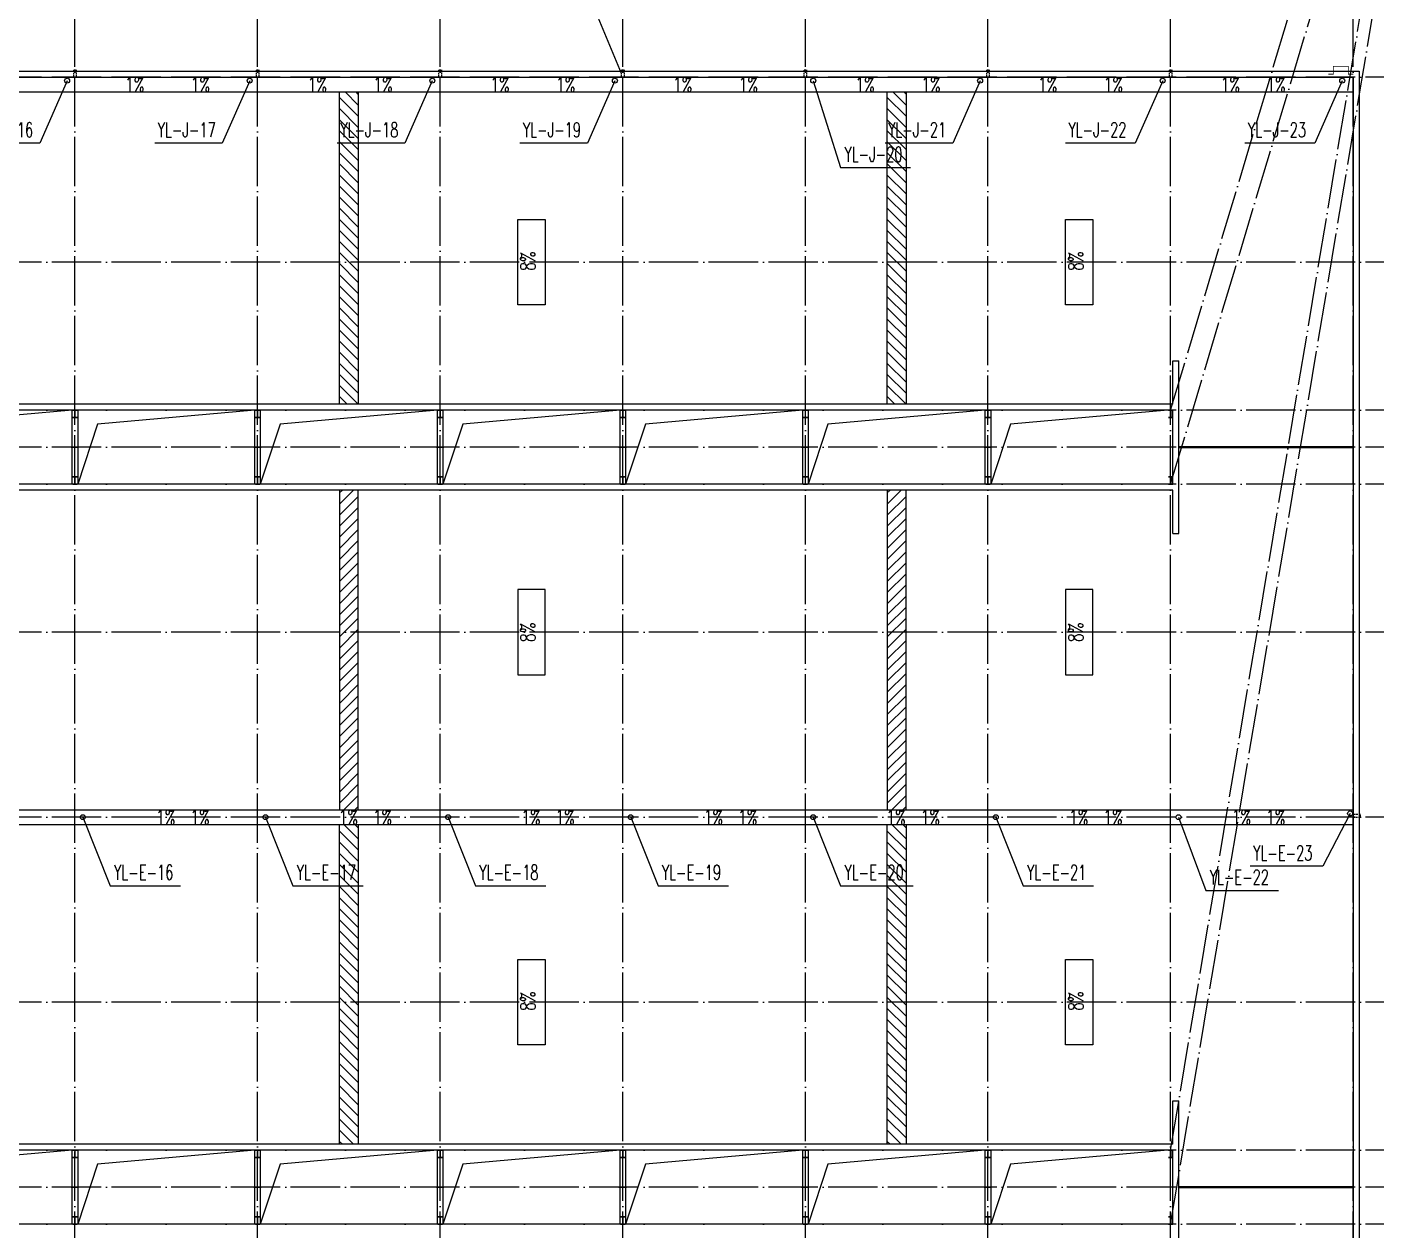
# Model space of a CAD drawing. Extents: x 12811826 to 27008858, y -1172757 to 50528.
# Drawn here: x 13455439 to 13510111, y -531480 to -482709 of the extents above; entities that cross this region are included whole.
import ezdxf

# ---------------------------------------------------------------- set-up
doc = ezdxf.new("R2010")
doc.units = 0
doc.header["$LTSCALE"] = 1000
doc.header["$MEASUREMENT"] = 0
doc.linetypes.add('DASH', pattern=[0.35, 0.25, -0.1])
doc.linetypes.add('DOTE', pattern=[2.42, 2, -0.2, 0.02, -0.2])
for name, color, linetype in [('COLUMN', 2, 'Continuous'), ('DIM_IDEN', 3, 'Continuous'), ('DIM_SYMB', 3, 'Continuous'), ('DIM_雨水', 3, 'Continuous'), ('DOTE', 8, 'DOTE'), ('PUB_DIM', 3, 'Continuous'), ('PUB_TEXT', 7, 'Continuous'), ('TWT_TEXT', 7, 'Continuous'), ('VPIPE-雨水', 4, 'Continuous'), ('WALL-PARAPET', 6, 'Continuous'), ('采光带', 4, 'Continuous')]:
    doc.layers.add(name, color=color, linetype=linetype)
doc.styles.add('_TCH_DIM', font='SIMPLEX', dxfattribs={"bigfont": 'GBCBIG'})
doc.styles.add('_TWT_SERIAL', font='COMPLEX', dxfattribs={"width": 0.8, "height": 3, "bigfont": 'HZTXT'})

# ---------------------------------------------------------------- blocks, each defined once
blk = doc.blocks.new('A$C0FCD69EC')
at = {"layer": 'COLUMN'}
blk.add_hatch(color=256, dxfattribs=at).paths.add_polyline_path([(300, 180), (294, 180), (294, 94), (6, 94), (6, 180), (0, 180), (0, 0), (6, 0), (6, 86), (294, 86), (294, 0), (300, 0)])
blk.add_lwpolyline([(300, 0), (294, 0), (294, 86), (6, 86), (6, 0), (0, 0), (0, 180), (6, 180), (6, 94), (294, 94), (294, 180), (300, 180)], close=True, dxfattribs=at)
blk = doc.blocks.new('A$C22C4548D')
blk.add_line((0, 10), (300, 10))
blk.add_lwpolyline([(30, 20), (270, 20), (270, 0), (30, 0)], close=True)

msp = doc.modelspace()

# ---------------------------------------------------------------- hatches: boundary and pattern name
at = {"layer": '采光带'}
h = msp.add_hatch(dxfattribs=at)
h.set_pattern_fill('ANSI31', color=8, scale=200, style=0)
h.set_pattern_definition([(315, (4421886, -724935.24), (-224.506403, -224.506403), [])])
h.paths.add_polyline_path([(13468864.8, -485343.1), (13468864.8, -498003.1), (13468104.8, -498003.1), (13468104.8, -485343.1)])
h = msp.add_hatch(dxfattribs=at)
h.set_pattern_fill('ANSI31', color=8, scale=200, style=0)
h.set_pattern_definition([(315, (4444086, -724935.24), (-224.506403, -224.506403), [])])
h.paths.add_polyline_path([(13491064.8, -485343.1), (13491064.8, -498003.1), (13490304.8, -498003.1), (13490304.8, -485343.1)])
h = msp.add_hatch(dxfattribs=at)
h.set_pattern_fill('ANSI31', color=8, scale=200, style=0)
h.set_pattern_definition([(45, (4421886, -277050.9), (-224.506403, 224.506403), [])])
h.paths.add_polyline_path([(13468864.8, -514443.1), (13468864.8, -501483.1), (13468104.8, -501483.1), (13468104.8, -514443.1)])
h = msp.add_hatch(dxfattribs=at)
h.set_pattern_fill('ANSI31', color=8, scale=200, style=0)
h.set_pattern_definition([(45, (4444086, -277050.9), (-224.506403, 224.506403), [])])
h.paths.add_polyline_path([(13491064.8, -514443.1), (13491064.8, -501483.1), (13490304.8, -501483.1), (13490304.8, -514443.1)])
h = msp.add_hatch(dxfattribs=at)
h.set_pattern_fill('ANSI31', color=8, scale=200, style=0)
h.set_pattern_definition([(315, (4421886, -752435.24), (-224.506403, -224.506403), [])])
h.paths.add_polyline_path([(13468864.8, -515043.1), (13468864.8, -528003.1), (13468104.8, -528003.1), (13468104.8, -515043.1)])
h = msp.add_hatch(dxfattribs=at)
h.set_pattern_fill('ANSI31', color=8, scale=200, style=0)
h.set_pattern_definition([(315, (4444086, -752435.24), (-224.506403, -224.506403), [])])
h.paths.add_polyline_path([(13491064.8, -515043.1), (13491064.8, -528003.1), (13490304.8, -528003.1), (13490304.8, -515043.1)])

# ---------------------------------------------------------------- linework, layer by layer
at = {"ltscale": 0.5}
for p, q in [((13346384.8, -485343.1), (13509184.8, -485343.1)), ((13346384.8, -514443.1), (13509184.8, -514443.1)), ((13346384.8, -515043.1), (13509184.8, -515043.1))]:
    msp.add_line(p, q, dxfattribs=at)
at = {"const_width": 30}
msp.add_lwpolyline([(13509184.8, -484623.1), (13508984.8, -484623.1), (13508984.8, -484303.1), (13508384.8, -484303.1), (13508384.8, -484623.1), (13508184.8, -484623.1)], dxfattribs=at)
for points in [[(13346144.8, -484503.1), (13509424.8, -484503.1), (13509424.8, -544983.1), (13346144.8, -544983.1)], [(13346384.8, -484743.1), (13509184.8, -484743.1), (13509184.8, -544743.1), (13346384.8, -544743.1)], [(13475330.9, -490514.6), (13476438.8, -490514.6), (13476438.8, -493971.6), (13475330.9, -493971.6)], [(13497530.9, -490514.6), (13498638.8, -490514.6), (13498638.8, -493971.6), (13497530.9, -493971.6)], [(13457274.8, -501243.1), (13457274.8, -498243.1), (13457494.8, -498243.1), (13457494.8, -501243.1)], [(13464674.8, -501243.1), (13464674.8, -498243.1), (13464894.8, -498243.1), (13464894.8, -501243.1)], [(13472074.8, -501243.1), (13472074.8, -498243.1), (13472294.8, -498243.1), (13472294.8, -501243.1)], [(13479474.8, -501243.1), (13479474.8, -498243.1), (13479694.8, -498243.1), (13479694.8, -501243.1)], [(13486874.8, -501243.1), (13486874.8, -498243.1), (13487094.8, -498243.1), (13487094.8, -501243.1)], [(13494274.8, -501243.1), (13494274.8, -498243.1), (13494494.8, -498243.1), (13494494.8, -501243.1)], [(13475330.9, -508971.6), (13476438.8, -508971.6), (13476438.8, -505514.6), (13475330.9, -505514.6)], [(13497530.9, -508971.6), (13498638.8, -508971.6), (13498638.8, -505514.6), (13497530.9, -505514.6)], [(13475330.9, -520514.6), (13476438.8, -520514.6), (13476438.8, -523971.6), (13475330.9, -523971.6)], [(13497530.9, -520514.6), (13498638.8, -520514.6), (13498638.8, -523971.6), (13497530.9, -523971.6)], [(13457274.8, -531243.1), (13457274.8, -528243.1), (13457494.8, -528243.1), (13457494.8, -531243.1)], [(13464674.8, -531243.1), (13464674.8, -528243.1), (13464894.8, -528243.1), (13464894.8, -531243.1)], [(13472074.8, -531243.1), (13472074.8, -528243.1), (13472294.8, -528243.1), (13472294.8, -531243.1)], [(13479474.8, -531243.1), (13479474.8, -528243.1), (13479694.8, -528243.1), (13479694.8, -531243.1)], [(13486874.8, -531243.1), (13486874.8, -528243.1), (13487094.8, -528243.1), (13487094.8, -531243.1)], [(13494274.8, -531243.1), (13494274.8, -528243.1), (13494494.8, -528243.1), (13494494.8, -531243.1)]]:
    msp.add_lwpolyline(points, close=True)
at = {"linetype": 'DASH', "ltscale": 0.3}
for points in [[(13457434.8, -484743.1), (13457334.8, -484743.1), (13457334.8, -484443.1), (13457434.8, -484443.1)], [(13464834.8, -484743.1), (13464734.8, -484743.1), (13464734.8, -484443.1), (13464834.8, -484443.1)], [(13472234.8, -484743.1), (13472134.8, -484743.1), (13472134.8, -484443.1), (13472234.8, -484443.1)], [(13479634.8, -484743.1), (13479534.8, -484743.1), (13479534.8, -484443.1), (13479634.8, -484443.1)], [(13487034.8, -484743.1), (13486934.8, -484743.1), (13486934.8, -484443.1), (13487034.8, -484443.1)], [(13494434.8, -484743.1), (13494334.8, -484743.1), (13494334.8, -484443.1), (13494434.8, -484443.1)], [(13501834.8, -484743.1), (13501734.8, -484743.1), (13501734.8, -484443.1), (13501834.8, -484443.1)], [(13509184.8, -514636.9), (13509184.8, -514736.9), (13509484.8, -514736.9), (13509484.8, -514636.9)]]:
    msp.add_lwpolyline(points, close=True, dxfattribs=at)
for points in [[(13457274.8, -498243.1), (13450900.8, -498813.7), (13450094.8, -501243.1)], [(13464674.8, -498243.1), (13458300.8, -498813.7), (13457494.8, -501243.1)], [(13472074.8, -498243.1), (13465700.8, -498813.7), (13464894.8, -501243.1)], [(13479474.8, -498243.1), (13473100.8, -498813.7), (13472294.8, -501243.1)], [(13486874.8, -498243.1), (13480500.8, -498813.7), (13479694.8, -501243.1)], [(13494274.8, -498243.1), (13487900.8, -498813.7), (13487094.8, -501243.1)], [(13501674.8, -498243.1), (13495300.8, -498813.7), (13494494.8, -501243.1)], [(13457274.8, -528243.1), (13450900.8, -528813.7), (13450094.8, -531243.1)], [(13464674.8, -528243.1), (13458300.8, -528813.7), (13457494.8, -531243.1)], [(13472074.8, -528243.1), (13465700.8, -528813.7), (13464894.8, -531243.1)], [(13479474.8, -528243.1), (13473100.8, -528813.7), (13472294.8, -531243.1)], [(13486874.8, -528243.1), (13480500.8, -528813.7), (13479694.8, -531243.1)], [(13494274.8, -528243.1), (13487900.8, -528813.7), (13487094.8, -531243.1)], [(13501674.8, -528243.1), (13495300.8, -528813.7), (13494494.8, -531243.1)]]:
    msp.add_lwpolyline(points)
at = {"ltscale": 0.5, "const_width": 100}
for points in [[(13509184.8, -499743.1), (13502114.8, -499743.1)], [(13509184.8, -529743.1), (13502114.8, -529743.1)]]:
    msp.add_lwpolyline(points, dxfattribs=at)
at = {"layer": 'DIM_IDEN', "color": 0}
msp.add_line((13479534.8, -484593.1), (13478175.1, -481315.7), dxfattribs=at)
msp.add_circle((13479534.8, -484593.1), 0, dxfattribs=at)
at = {"layer": 'DIM_SYMB'}
for points in [[(13455567.3, -485043.1, 0, 0, 0), (13456482.2, -485043.1, 160, 0, 0), (13457082.2, -485043.1, 0, 0, 0)], [(13459202.4, -485043.1, 0, 0, 0), (13458287.5, -485043.1, 160, 0, 0), (13457687.5, -485043.1, 0, 0, 0)], [(13462967.3, -485043.1, 0, 0, 0), (13463882.2, -485043.1, 160, 0, 0), (13464482.2, -485043.1, 0, 0, 0)], [(13466602.4, -485043.1, 0, 0, 0), (13465687.5, -485043.1, 160, 0, 0), (13465087.5, -485043.1, 0, 0, 0)], [(13470367.3, -485043.1, 0, 0, 0), (13471282.2, -485043.1, 160, 0, 0), (13471882.2, -485043.1, 0, 0, 0)], [(13474002.4, -485043.1, 0, 0, 0), (13473087.5, -485043.1, 160, 0, 0), (13472487.5, -485043.1, 0, 0, 0)], [(13477767.3, -485043.1, 0, 0, 0), (13478682.2, -485043.1, 160, 0, 0), (13479282.2, -485043.1, 0, 0, 0)], [(13481402.4, -485043.1, 0, 0, 0), (13480487.5, -485043.1, 160, 0, 0), (13479887.5, -485043.1, 0, 0, 0)], [(13485167.3, -485043.1, 0, 0, 0), (13486082.2, -485043.1, 160, 0, 0), (13486682.2, -485043.1, 0, 0, 0)], [(13488802.4, -485043.1, 0, 0, 0), (13487887.5, -485043.1, 160, 0, 0), (13487287.5, -485043.1, 0, 0, 0)], [(13492567.3, -485043.1, 0, 0, 0), (13493482.2, -485043.1, 160, 0, 0), (13494082.2, -485043.1, 0, 0, 0)], [(13496202.4, -485043.1, 0, 0, 0), (13495287.5, -485043.1, 160, 0, 0), (13494687.5, -485043.1, 0, 0, 0)], [(13499967.3, -485043.1, 0, 0, 0), (13500882.2, -485043.1, 160, 0, 0), (13501482.2, -485043.1, 0, 0, 0)], [(13503602.4, -485043.1, 0, 0, 0), (13502687.5, -485043.1, 160, 0, 0), (13502087.5, -485043.1, 0, 0, 0)], [(13506554, -485043.1, 0, 0, 0), (13507468.9, -485043.1, 160, 0, 0), (13508068.9, -485043.1, 0, 0, 0)], [(13455543.2, -514743.1, 0, 0, 0), (13456458.1, -514743.1, 160, 0, 0), (13457058.1, -514743.1, 0, 0, 0)], [(13460455.3, -514743.1, 0, 0, 0), (13459540.4, -514743.1, 160, 0, 0), (13458940.4, -514743.1, 0, 0, 0)], [(13462943.2, -514743.1, 0, 0, 0), (13463858.1, -514743.1, 160, 0, 0), (13464458.1, -514743.1, 0, 0, 0)], [(13467855.3, -514743.1, 0, 0, 0), (13466940.4, -514743.1, 160, 0, 0), (13466340.4, -514743.1, 0, 0, 0)], [(13470343.2, -514743.1, 0, 0, 0), (13471258.1, -514743.1, 160, 0, 0), (13471858.1, -514743.1, 0, 0, 0)], [(13475255.3, -514743.1, 0, 0, 0), (13474340.4, -514743.1, 160, 0, 0), (13473740.4, -514743.1, 0, 0, 0)], [(13477743.2, -514743.1, 0, 0, 0), (13478658.1, -514743.1, 160, 0, 0), (13479258.1, -514743.1, 0, 0, 0)], [(13482655.3, -514743.1, 0, 0, 0), (13481740.4, -514743.1, 160, 0, 0), (13481140.4, -514743.1, 0, 0, 0)], [(13485143.2, -514743.1, 0, 0, 0), (13486058.1, -514743.1, 160, 0, 0), (13486658.1, -514743.1, 0, 0, 0)], [(13490055.3, -514743.1, 0, 0, 0), (13489140.4, -514743.1, 160, 0, 0), (13488540.4, -514743.1, 0, 0, 0)], [(13492543.2, -514743.1, 0, 0, 0), (13493458.1, -514743.1, 160, 0, 0), (13494058.1, -514743.1, 0, 0, 0)], [(13497455.3, -514743.1, 0, 0, 0), (13496540.4, -514743.1, 160, 0, 0), (13495940.4, -514743.1, 0, 0, 0)], [(13499943.2, -514743.1, 0, 0, 0), (13500858.1, -514743.1, 160, 0, 0), (13501458.1, -514743.1, 0, 0, 0)], [(13504053.3, -514743.1, 0, 0, 0), (13503138.4, -514743.1, 160, 0, 0), (13502538.4, -514743.1, 0, 0, 0)], [(13506541.2, -514743.1, 0, 0, 0), (13507456.1, -514743.1, 160, 0, 0), (13508056.1, -514743.1, 0, 0, 0)]]:
    msp.add_lwpolyline(points, format="xyseb", dxfattribs=at)
at = {"layer": 'DIM_雨水'}
for p, q in [((13457065.3, -484887.1), (13455955.2, -487415.5)), ((13464465.3, -484887.1), (13463355.2, -487415.5)), ((13471865.3, -484887.1), (13470755.2, -487415.5)), ((13479265.3, -484887.1), (13478155.2, -487415.5)), ((13487304.4, -484887.1), (13488414.5, -488409.3)), ((13494065.3, -484887.1), (13492955.2, -487415.5)), ((13501465.3, -484887.1), (13500355.2, -487415.5)), ((13508740.3, -484887.1), (13507630.2, -487415.5)), ((13455955.2, -487415.5), (13453214.4, -487415.5)), ((13463355.2, -487415.5), (13460614.4, -487415.5)), ((13470755.2, -487415.5), (13468014.4, -487415.5)), ((13478155.2, -487415.5), (13475414.4, -487415.5)), ((13492955.2, -487415.5), (13490214.4, -487415.5)), ((13500355.2, -487415.5), (13497523.4, -487415.5)), ((13507630.2, -487415.5), (13504798.4, -487415.5)), ((13488414.5, -488409.3), (13491246.3, -488409.3)), ((13457704.4, -514743.1, 3000), (13458814.5, -517520.2, 3000)), ((13465104.4, -514743.1), (13466214.5, -517520.2)), ((13472504.4, -514743.1), (13473614.5, -517520.2)), ((13479904.4, -514743.1), (13481014.5, -517520.2)), ((13487304.4, -514743.1), (13488414.5, -517520.2)), ((13494704.4, -514743.1), (13495814.5, -517520.2)), ((13502104.4, -514743.1), (13503214.5, -517713.2)), ((13509059.5, -514592.7), (13507949.4, -516734.8)), ((13507949.4, -516734.8), (13505008.1, -516734.8)), ((13458814.5, -517520.2, 3000), (13461664.5, -517520.2, 3000)), ((13466214.5, -517520.2), (13469064.5, -517520.2)), ((13473614.5, -517520.2), (13476464.5, -517520.2)), ((13481014.5, -517520.2), (13483864.5, -517520.2)), ((13488414.5, -517520.2), (13491355.9, -517520.2)), ((13495814.5, -517520.2), (13498664.5, -517520.2)), ((13503214.5, -517713.2), (13506155.9, -517713.2))]:
    msp.add_line(p, q, dxfattribs=at)
at = {"layer": 'DOTE'}
for p, q in [((13501784.8, -498243.1), (13513137.3, -460322.1)), ((13501784.8, -528243.1), (13513137.3, -460322.1)), ((13501784.8, -501243.1), (13513137.3, -463322.1)), ((13501784.8, -531243.1), (13513137.3, -463322.1)), ((13457384.8, -547243.1), (13457384.8, -482243.1)), ((13464784.8, -547243.1), (13464784.8, -482243.1)), ((13472184.8, -547243.1), (13472184.8, -482243.1)), ((13479584.8, -547243.1), (13479584.8, -482243.1)), ((13486984.8, -547243.1), (13486984.8, -482243.1)), ((13494384.8, -547243.1), (13494384.8, -482243.1)), ((13501784.8, -547243.1), (13501784.8, -482243.1)), ((13509184.8, -547243.1), (13509184.8, -482243.1)), ((13511684.8, -484743.1), (13343884.8, -484743.1)), ((13511684.8, -492243.1), (13343884.8, -492243.1)), ((13511684.8, -498243.1), (13343884.8, -498243.1)), ((13511684.8, -499743.1), (13343884.8, -499743.1)), ((13511684.8, -501243.1), (13343884.8, -501243.1)), ((13511684.8, -507243.1), (13343884.8, -507243.1)), ((13511684.8, -514743.1), (13343884.8, -514743.1)), ((13511684.8, -522243.1), (13343884.8, -522243.1)), ((13511684.8, -528243.1), (13343884.8, -528243.1)), ((13511684.8, -529743.1), (13343884.8, -529743.1)), ((13511684.8, -531243.1), (13343884.8, -531243.1))]:
    msp.add_line(p, q, dxfattribs=at)
at = {"layer": 'PUB_DIM'}
for points in [[(13476247.1, -493468.1, 0, 0, 0), (13476247.1, -491568.1, 160, 0, 0), (13476247.1, -490968.1, 0, 0, 0)], [(13498447.1, -493468.1, 0, 0, 0), (13498447.1, -491568.1, 160, 0, 0), (13498447.1, -490968.1, 0, 0, 0)], [(13476247.1, -506018.1, 0, 0, 0), (13476247.1, -507918.1, 160, 0, 0), (13476247.1, -508518.1, 0, 0, 0)], [(13498447.1, -506018.1, 0, 0, 0), (13498447.1, -507918.1, 160, 0, 0), (13498447.1, -508518.1, 0, 0, 0)], [(13476247.1, -523468.1, 0, 0, 0), (13476247.1, -521568.1, 160, 0, 0), (13476247.1, -520968.1, 0, 0, 0)], [(13498447.1, -523468.1, 0, 0, 0), (13498447.1, -521568.1, 160, 0, 0), (13498447.1, -520968.1, 0, 0, 0)]]:
    msp.add_lwpolyline(points, format="xyseb", dxfattribs=at)
at = {"layer": 'VPIPE-雨水', "linetype": 'Continuous'}
for centre in [(13457065.3, -484887.1), (13464465.3, -484887.1), (13471865.3, -484887.1), (13479265.3, -484887.1), (13487304.4, -484887.1), (13494065.3, -484887.1), (13501465.3, -484887.1), (13508740.3, -484887.1), (13457704.4, -514743.1), (13465104.4, -514743.1), (13472504.4, -514743.1), (13479904.4, -514743.1), (13487304.4, -514743.1), (13494704.4, -514743.1), (13502104.4, -514743.1), (13509059.5, -514592.7)]:
    msp.add_circle(centre, 100, dxfattribs=at)
at = {"layer": 'WALL-PARAPET'}
for p, q in [((13501874.8, -498003.1), (13501874.8, -496243.1)), ((13501874.8, -496243.1), (13502114.8, -496243.1)), ((13502114.8, -498243.1), (13502114.8, -496243.1)), ((13501874.8, -498003.1), (13353694.8, -498003.1)), ((13501874.8, -498243.1), (13353694.8, -498243.1)), ((13501874.8, -501243.1), (13501874.8, -498243.1)), ((13502114.8, -501243.1), (13502114.8, -498243.1)), ((13501874.8, -501243.1), (13353694.8, -501243.1)), ((13502114.8, -503243.1), (13502114.8, -501243.1)), ((13501874.8, -501483.1), (13353694.8, -501483.1)), ((13501874.8, -503243.1), (13501874.8, -501483.1)), ((13501874.8, -503243.1), (13502114.8, -503243.1)), ((13501874.8, -528003.1), (13501874.8, -526243.1)), ((13501874.8, -526243.1), (13502114.8, -526243.1)), ((13502114.8, -528243.1), (13502114.8, -526243.1)), ((13501874.8, -528003.1), (13353694.8, -528003.1)), ((13501874.8, -528243.1), (13353694.8, -528243.1)), ((13501874.8, -531243.1), (13501874.8, -528243.1)), ((13502114.8, -531243.1), (13502114.8, -528243.1)), ((13501874.8, -531243.1), (13353694.8, -531243.1)), ((13502114.8, -533243.1), (13502114.8, -531243.1))]:
    msp.add_line(p, q, dxfattribs=at)
at = {"layer": '采光带', "color": 8}
for points in [[(13468864.8, -485343.1), (13468864.8, -498003.1), (13468104.8, -498003.1), (13468104.8, -485343.1)], [(13491064.8, -485343.1), (13491064.8, -498003.1), (13490304.8, -498003.1), (13490304.8, -485343.1)], [(13468864.8, -514443.1), (13468864.8, -501483.1), (13468104.8, -501483.1), (13468104.8, -514443.1)], [(13491064.8, -514443.1), (13491064.8, -501483.1), (13490304.8, -501483.1), (13490304.8, -514443.1)], [(13468864.8, -515043.1), (13468864.8, -528003.1), (13468104.8, -528003.1), (13468104.8, -515043.1)], [(13491064.8, -515043.1), (13491064.8, -528003.1), (13490304.8, -528003.1), (13490304.8, -515043.1)]]:
    msp.add_lwpolyline(points, close=True, dxfattribs=at)

# ---------------------------------------------------------------- block references
for p in [(13457230.8, -499753.1), (13464630.8, -499753.1), (13472030.8, -499753.1), (13479430.8, -499753.1), (13486830.8, -499753.1), (13494230.8, -499753.1), (13457230.8, -529753.1), (13464630.8, -529753.1), (13472030.8, -529753.1), (13479430.8, -529753.1), (13486830.8, -529753.1), (13494230.8, -529753.1)]:
    msp.add_blockref('A$C22C4548D', p)
at = {"layer": 'COLUMN', "xscale": -1, "rotation": 270}
for p in [(13457294.8, -498543.1), (13464694.8, -498543.1), (13472094.8, -498543.1), (13479494.8, -498543.1), (13486894.8, -498543.1), (13494294.8, -498543.1), (13457294.8, -501243.1), (13464694.8, -501243.1), (13472094.8, -501243.1), (13479494.8, -501243.1), (13486894.8, -501243.1), (13494294.8, -501243.1), (13457294.8, -528543.1), (13464694.8, -528543.1), (13472094.8, -528543.1), (13479494.8, -528543.1), (13486894.8, -528543.1), (13494294.8, -528543.1), (13457294.8, -531243.1), (13464694.8, -531243.1), (13472094.8, -531243.1), (13479494.8, -531243.1), (13486894.8, -531243.1), (13494294.8, -531243.1)]:
    msp.add_blockref('A$C0FCD69EC', p, dxfattribs=at)
at = {"layer": 'COLUMN', "rotation": 90.00000000000001}
for p in [(13501874.8, -498543.1), (13501874.8, -501243.1), (13501874.8, -528543.1), (13501874.8, -531243.1)]:
    msp.add_blockref('A$C0FCD69EC', p, dxfattribs=at)

# ---------------------------------------------------------------- texts
at = {"layer": 'PUB_TEXT', "style": '_TCH_DIM', "width": 0.705882}
for p in [(13459412.4, -485340.6), (13462077.3, -485340.6), (13466812.4, -485340.6), (13469477.3, -485340.6), (13474212.4, -485340.6), (13476877.3, -485340.6), (13481612.4, -485340.6), (13484277.3, -485340.6), (13489012.4, -485340.6), (13491677.3, -485340.6), (13496412.4, -485340.6), (13499077.3, -485340.6), (13503812.4, -485340.6), (13505664, -485340.6), (13460665.3, -515040.6), (13462053.2, -515040.6), (13468065.3, -515040.6), (13469453.2, -515040.6), (13475465.3, -515040.6), (13476853.2, -515040.6), (13482865.3, -515040.6), (13484253.2, -515040.6), (13490265.3, -515040.6), (13491653.2, -515040.6), (13497665.3, -515040.6), (13499053.2, -515040.6), (13504263.3, -515040.6), (13505651.2, -515040.6)]:
    msp.add_text('1%%%', height=595, dxfattribs=at).set_placement(p)
for p in [(13476037.1, -492598.1), (13498237.1, -492598.1), (13476037.1, -507648.1), (13498237.1, -507648.1), (13476037.1, -522598.1), (13498237.1, -522598.1)]:
    msp.add_text('8%', height=595, rotation=90, dxfattribs=at).set_placement(p)
at = {"layer": 'TWT_TEXT', "style": '_TWT_SERIAL', "width": 0.64}
for s, p in [('YL-J-16', (13453334.4, -487175.5)), ('YL-J-17', (13460734.4, -487175.5)), ('YL-J-18', (13468134.4, -487175.5)), ('YL-J-19', (13475534.4, -487175.5)), ('YL-J-21', (13490334.4, -487175.5)), ('YL-J-22', (13497643.4, -487175.5)), ('YL-J-23', (13504918.4, -487175.5)), ('YL-J-20', (13488566.3, -488169.3)), ('YL-E-23', (13505128.1, -516494.8)), ('YL-E-16', (13458966.2, -517280.2, 3000)), ('YL-E-17', (13466366.2, -517280.2)), ('YL-E-18', (13473766.2, -517280.2)), ('YL-E-19', (13481166.2, -517280.2)), ('YL-E-20', (13488566.1, -517280.2)), ('YL-E-21', (13495966.2, -517280.2)), ('YL-E-22', (13503366.1, -517473.2))]:
    msp.add_text(s, height=600, dxfattribs=at).set_placement(p)

doc.saveas('drawing.dxf')
